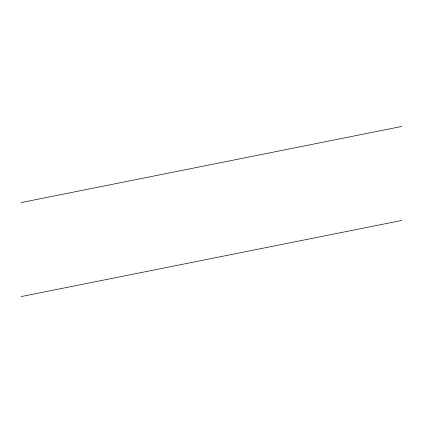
<?xml version="1.0" encoding="UTF-8"?>
<svg xmlns="http://www.w3.org/2000/svg" width="423" height="423" viewBox="0 0 423 423"><rect width="100%" height="100%" fill="white"/><g stroke="black" fill="none" stroke-linecap="round" stroke-linejoin="round"><path stroke-width="0.63" d="M21.15 202.569L401.85 126.429M21.15 296.571L401.85 220.431"/></g></svg>
